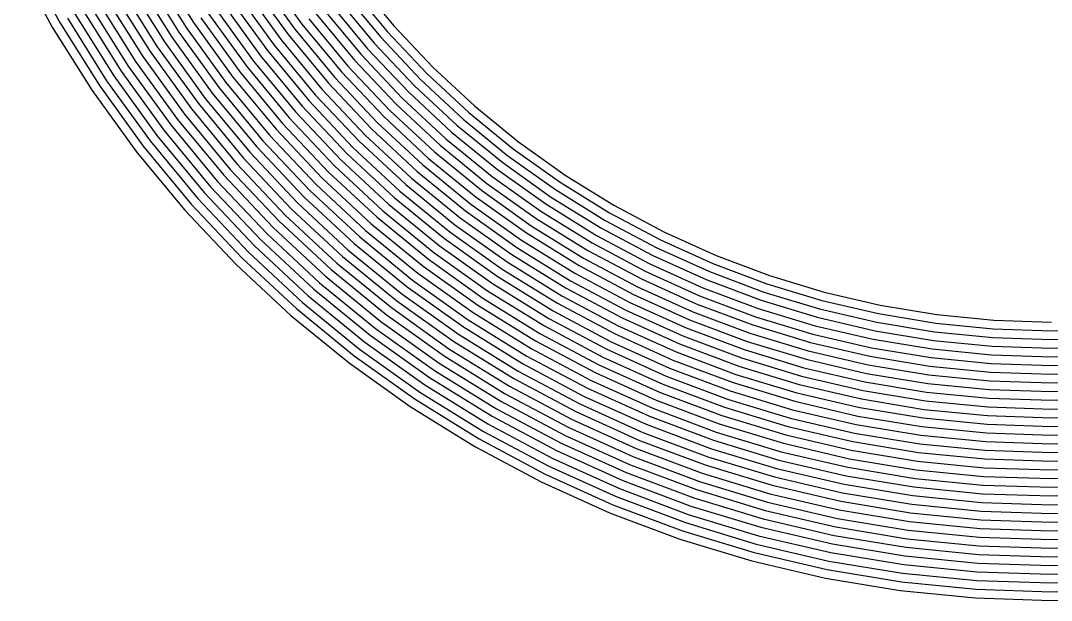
# Model space of a CAD drawing. Header units: metres. Extents: x -19 to 19, y -19.6 to 19.6.
# Drawn here: x -18.547 to -14.998, y 11.714 to 13.709 of the extents above; entities that cross this region are included whole.
import ezdxf

# ---------------------------------------------------------------- set-up
doc = ezdxf.new("R2010")
doc.units = ezdxf.units.M

msp = doc.modelspace()

# ---------------------------------------------------------------- linework, layer by layer
for p, q in [((-18.547227, 13.886478, 0.122029), (-18.438055, 13.686534, 0.139459)), ((-18.520461, 13.900002, 0.120818), (-18.41214, 13.701616, 0.138126)), ((-18.101158, 13.882602, 0.122137), (-17.977129, 13.685223, 0.139303)), ((-18.075243, 13.897684, 0.120805), (-17.952219, 13.701906, 0.137852)), ((-18.152988, 13.852438, 0.124802), (-18.02695, 13.651856, 0.142206)), ((-18.127073, 13.86752, 0.123469), (-18.002039, 13.668539, 0.140754)), ((-17.728027, 13.852053, 0.12479), (-17.602583, 13.678615, 0.139838)), ((-17.703116, 13.868737, 0.123338), (-17.578817, 13.696882, 0.138271)), ((-17.388693, 13.843023, 0.125741), (-17.262522, 13.690669, 0.138994)), ((-18.230734, 13.807191, 0.128799), (-18.101681, 13.601807, 0.146559)), ((-18.204819, 13.822273, 0.127467), (-18.07677, 13.61849, 0.145108)), ((-18.178903, 13.837355, 0.126134), (-18.05186, 13.635173, 0.143657)), ((-17.777847, 13.818687, 0.127692), (-17.650114, 13.642079, 0.14297)), ((-17.752937, 13.83537, 0.126241), (-17.626348, 13.660347, 0.141404)), ((-17.436224, 13.806488, 0.128873), (-17.307555, 13.651114, 0.142338)), ((-17.412458, 13.824756, 0.127307), (-17.285038, 13.670891, 0.140666)), ((-18.282564, 13.777027, 0.131464), (-18.151501, 13.568441, 0.149462)), ((-18.256649, 13.792109, 0.130132), (-18.126591, 13.585124, 0.148011)), ((-17.827668, 13.785321, 0.130595), (-17.697645, 13.605544, 0.146103)), ((-17.802757, 13.802004, 0.129144), (-17.67388, 13.623812, 0.144537)), ((-17.483755, 13.769953, 0.132006), (-17.352588, 13.611558, 0.145682)), ((-17.459989, 13.78822, 0.13044), (-17.330072, 13.631336, 0.14401)), ((-18.334394, 13.746862, 0.134129), (-18.201322, 13.535075, 0.152365)), ((-18.308479, 13.761944, 0.132796), (-18.176411, 13.551758, 0.150913)), ((-17.902398, 13.735272, 0.134949), (-17.768942, 13.550741, 0.150802)), ((-17.877488, 13.751955, 0.133498), (-17.745176, 13.569009, 0.149236)), ((-17.852578, 13.768638, 0.132046), (-17.721411, 13.587276, 0.147669)), ((-17.507521, 13.751685, 0.133572), (-17.375105, 13.59178, 0.147355)), ((-18.41214, 13.701616, 0.138126), (-18.276052, 13.485025, 0.156719)), ((-18.386225, 13.716698, 0.136794), (-18.251142, 13.501708, 0.155267)), ((-18.360309, 13.73178, 0.135461), (-18.226232, 13.518392, 0.153816)), ((-17.952219, 13.701906, 0.137852), (-17.816473, 13.514206, 0.153935)), ((-17.927309, 13.718589, 0.1364), (-17.792708, 13.532473, 0.152368)), ((-17.555052, 13.71515, 0.136705), (-17.420139, 13.552224, 0.150699)), ((-17.531286, 13.733418, 0.135139), (-17.397622, 13.572002, 0.149027)), ((-18.438055, 13.686534, 0.139459), (-18.300963, 13.468342, 0.15817)), ((-18.002039, 13.668539, 0.140754), (-17.864004, 13.47767, 0.157067)), ((-17.977129, 13.685223, 0.139303), (-17.840239, 13.495938, 0.155501)), ((-17.602583, 13.678615, 0.139838), (-17.465172, 13.512669, 0.154043)), ((-17.578817, 13.696882, 0.138271), (-17.442655, 13.532447, 0.152371)), ((-17.285038, 13.670891, 0.140666), (-17.148852, 13.526745, 0.153049)), ((-17.262522, 13.690669, 0.138994), (-17.127676, 13.547944, 0.151281)), ((-18.05186, 13.635173, 0.143657), (-17.911536, 13.441135, 0.1602)), ((-18.02695, 13.651856, 0.142206), (-17.88777, 13.459403, 0.158634)), ((-17.650114, 13.642079, 0.14297), (-17.510206, 13.473113, 0.157388)), ((-17.626348, 13.660347, 0.141404), (-17.487689, 13.492891, 0.155716)), ((-17.330072, 13.631336, 0.14401), (-17.191204, 13.484347, 0.156586)), ((-17.307555, 13.651114, 0.142338), (-17.170028, 13.505546, 0.154818)), ((-18.101681, 13.601807, 0.146559), (-17.959067, 13.4046, 0.163333)), ((-18.07677, 13.61849, 0.145108), (-17.935301, 13.422868, 0.161766)), ((-17.697645, 13.605544, 0.146103), (-17.555239, 13.433558, 0.160732)), ((-17.67388, 13.623812, 0.144537), (-17.532722, 13.453335, 0.15906)), ((-17.375105, 13.59178, 0.147355), (-17.233556, 13.441949, 0.160122)), ((-17.352588, 13.611558, 0.145682), (-17.21238, 13.463148, 0.158354)), ((-18.151501, 13.568441, 0.149462), (-18.006598, 13.368065, 0.166465)), ((-18.126591, 13.585124, 0.148011), (-17.982832, 13.386332, 0.164899)), ((-17.745176, 13.569009, 0.149236), (-17.600272, 13.394002, 0.164077)), ((-17.721411, 13.587276, 0.147669), (-17.577756, 13.41378, 0.162404)), ((-17.397622, 13.572002, 0.149027), (-17.254733, 13.42075, 0.16189)), ((-18.201322, 13.535075, 0.152365), (-18.054129, 13.331529, 0.169598)), ((-18.176411, 13.551758, 0.150913), (-18.030364, 13.349797, 0.168032)), ((-17.792708, 13.532473, 0.152368), (-17.645306, 13.354446, 0.167421)), ((-17.768942, 13.550741, 0.150802), (-17.622789, 13.374224, 0.165749)), ((-17.442655, 13.532447, 0.152371), (-17.297085, 13.378352, 0.165426)), ((-17.420139, 13.552224, 0.150699), (-17.275909, 13.399551, 0.163658)), ((-17.148852, 13.526745, 0.153049), (-17.004211, 13.39231, 0.164452)), ((-17.127676, 13.547944, 0.151281), (-16.984461, 13.414836, 0.162597)), ((-18.251142, 13.501708, 0.155267), (-18.10166, 13.294994, 0.17273)), ((-18.226232, 13.518392, 0.153816), (-18.077895, 13.313262, 0.171164)), ((-17.840239, 13.495938, 0.155501), (-17.690339, 13.314891, 0.170766)), ((-17.816473, 13.514206, 0.153935), (-17.667823, 13.334668, 0.169093)), ((-17.487689, 13.492891, 0.155716), (-17.339437, 13.335954, 0.168963)), ((-17.465172, 13.512669, 0.154043), (-17.318261, 13.357153, 0.167194)), ((-17.170028, 13.505546, 0.154818), (-17.023962, 13.369784, 0.166308)), ((-18.300963, 13.468342, 0.15817), (-18.149191, 13.258459, 0.175863)), ((-18.276052, 13.485025, 0.156719), (-18.125426, 13.276726, 0.174297)), ((-17.88777, 13.459403, 0.158634), (-17.735373, 13.275335, 0.17411)), ((-17.864004, 13.47767, 0.157067), (-17.712856, 13.295113, 0.172438)), ((-17.532722, 13.453335, 0.15906), (-17.381789, 13.293556, 0.172499)), ((-17.510206, 13.473113, 0.157388), (-17.360613, 13.314755, 0.170731)), ((-17.21238, 13.463148, 0.158354), (-17.063464, 13.324732, 0.170018)), ((-17.191204, 13.484347, 0.156586), (-17.043713, 13.347258, 0.168163)), ((-17.935301, 13.422868, 0.161766), (-17.780406, 13.235779, 0.177454)), ((-17.911536, 13.441135, 0.1602), (-17.75789, 13.255557, 0.175782)), ((-17.555239, 13.433558, 0.160732), (-17.402965, 13.272357, 0.174267)), ((-17.254733, 13.42075, 0.16189), (-17.102965, 13.279681, 0.173729)), ((-17.233556, 13.441949, 0.160122), (-17.083214, 13.302207, 0.171874)), ((-16.984461, 13.414836, 0.162597), (-16.832886, 13.291259, 0.173)), ((-17.982832, 13.386332, 0.164899), (-17.82544, 13.196224, 0.180799)), ((-17.959067, 13.4046, 0.163333), (-17.802923, 13.216001, 0.179127)), ((-17.600272, 13.394002, 0.164077), (-17.445318, 13.229959, 0.177803)), ((-17.577756, 13.41378, 0.162404), (-17.424142, 13.251158, 0.176035)), ((-17.275909, 13.399551, 0.163658), (-17.122716, 13.257155, 0.175584)), ((-17.004211, 13.39231, 0.164452), (-16.851128, 13.267501, 0.174934)), ((-18.030364, 13.349797, 0.168032), (-17.870473, 13.156668, 0.184143)), ((-18.006598, 13.368065, 0.166465), (-17.847957, 13.176446, 0.182471)), ((-17.645306, 13.354446, 0.167421), (-17.48767, 13.187561, 0.181339)), ((-17.622789, 13.374224, 0.165749), (-17.466494, 13.20876, 0.179571)), ((-17.318261, 13.357153, 0.167194), (-17.162218, 13.212103, 0.179295)), ((-17.297085, 13.378352, 0.165426), (-17.142467, 13.234629, 0.17744)), ((-17.043713, 13.347258, 0.168163), (-16.887613, 13.219986, 0.178802)), ((-17.023962, 13.369784, 0.166308), (-16.86937, 13.243743, 0.176868)), ((-18.077895, 13.313262, 0.171164), (-17.915507, 13.117112, 0.187488)), ((-18.054129, 13.331529, 0.169598), (-17.89299, 13.13689, 0.185815)), ((-17.690339, 13.314891, 0.170766), (-17.530022, 13.145163, 0.184876)), ((-17.667823, 13.334668, 0.169093), (-17.508846, 13.166362, 0.183108)), ((-17.360613, 13.314755, 0.170731), (-17.201719, 13.167052, 0.183006)), ((-17.339437, 13.335954, 0.168963), (-17.181968, 13.189577, 0.18115)), ((-17.063464, 13.324732, 0.170018), (-16.905855, 13.196228, 0.180735)), ((-18.125426, 13.276726, 0.174297), (-17.96054, 13.077557, 0.190832)), ((-18.10166, 13.294994, 0.17273), (-17.938023, 13.097334, 0.18916)), ((-17.735373, 13.275335, 0.17411), (-17.572374, 13.102765, 0.188412)), ((-17.712856, 13.295113, 0.172438), (-17.551198, 13.123964, 0.186644)), ((-17.402965, 13.272357, 0.174267), (-17.241221, 13.122, 0.186717)), ((-17.381789, 13.293556, 0.172499), (-17.22147, 13.144526, 0.184861)), ((-17.102965, 13.279681, 0.173729), (-16.94234, 13.148712, 0.184603)), ((-17.083214, 13.302207, 0.171874), (-16.924097, 13.17247, 0.182669)), ((-16.832886, 13.291259, 0.173), (-16.672882, 13.177248, 0.182509)), ((-18.149191, 13.258459, 0.175863), (-17.983057, 13.057779, 0.192504)), ((-17.75789, 13.255557, 0.175782), (-17.593551, 13.081566, 0.19018)), ((-17.424142, 13.251158, 0.176035), (-17.260972, 13.099474, 0.188572)), ((-17.122716, 13.257155, 0.175584), (-16.960582, 13.124955, 0.186537)), ((-16.86937, 13.243743, 0.176868), (-16.706184, 13.127461, 0.186517)), ((-16.851128, 13.267501, 0.174934), (-16.689533, 13.152354, 0.184513)), ((-17.802923, 13.216001, 0.179127), (-17.635903, 13.039168, 0.193716)), ((-17.780406, 13.235779, 0.177454), (-17.614727, 13.060367, 0.191948)), ((-17.466494, 13.20876, 0.179571), (-17.300473, 13.054423, 0.192283)), ((-17.445318, 13.229959, 0.177803), (-17.280722, 13.076948, 0.190427)), ((-17.162218, 13.212103, 0.179295), (-16.997066, 13.077439, 0.190404)), ((-17.142467, 13.234629, 0.17744), (-16.978824, 13.101197, 0.188471)), ((-16.887613, 13.219986, 0.178802), (-16.722835, 13.102567, 0.18852)), ((-17.847957, 13.176446, 0.182471), (-17.678255, 12.996771, 0.197253)), ((-17.82544, 13.196224, 0.180799), (-17.657079, 13.01797, 0.195484)), ((-17.508846, 13.166362, 0.183108), (-17.339975, 13.009371, 0.195993)), ((-17.48767, 13.187561, 0.181339), (-17.320224, 13.031897, 0.194138)), ((-17.201719, 13.167052, 0.183006), (-17.033551, 13.029924, 0.194272)), ((-17.181968, 13.189577, 0.18115), (-17.015309, 13.053681, 0.192338)), ((-16.924097, 13.17247, 0.182669), (-16.756137, 13.05278, 0.192528)), ((-16.905855, 13.196228, 0.180735), (-16.739486, 13.077673, 0.190524)), ((-16.672882, 13.177248, 0.182509), (-16.504438, 13.073085, 0.191121)), ((-17.89299, 13.13689, 0.185815), (-17.720607, 12.954373, 0.200789)), ((-17.870473, 13.156668, 0.184143), (-17.699431, 12.975572, 0.199021)), ((-17.530022, 13.145163, 0.184876), (-17.359725, 12.986845, 0.197849)), ((-17.22147, 13.144526, 0.184861), (-17.051793, 13.006166, 0.196206)), ((-16.94234, 13.148712, 0.184603), (-16.772788, 13.027886, 0.194532)), ((-16.689533, 13.152354, 0.184513), (-16.519421, 13.047158, 0.193187)), ((-17.938023, 13.097334, 0.18916), (-17.76296, 12.911975, 0.204325)), ((-17.915507, 13.117112, 0.187488), (-17.741783, 12.933174, 0.202557)), ((-17.572374, 13.102765, 0.188412), (-17.399227, 12.941793, 0.201559)), ((-17.551198, 13.123964, 0.186644), (-17.379476, 12.964319, 0.199704)), ((-17.260972, 13.099474, 0.188572), (-17.088278, 12.95865, 0.200073)), ((-17.241221, 13.122, 0.186717), (-17.070035, 12.982408, 0.19814)), ((-16.978824, 13.101197, 0.188471), (-16.80609, 12.978099, 0.19854)), ((-16.960582, 13.124955, 0.186537), (-16.789439, 13.002992, 0.196536)), ((-16.722835, 13.102567, 0.18852), (-16.549387, 12.995304, 0.197318)), ((-16.706184, 13.127461, 0.186517), (-16.534404, 13.021231, 0.195252)), ((-17.96054, 13.077557, 0.190832), (-17.784136, 12.890776, 0.206093)), ((-17.614727, 13.060367, 0.191948), (-17.438729, 12.896742, 0.20527)), ((-17.593551, 13.081566, 0.19018), (-17.418978, 12.919268, 0.203415)), ((-17.280722, 13.076948, 0.190427), (-17.10652, 12.934893, 0.202007)), ((-16.997066, 13.077439, 0.190404), (-16.822741, 12.953205, 0.200543)), ((-16.739486, 13.077673, 0.190524), (-16.56437, 12.969377, 0.199383)), ((-16.504438, 13.073085, 0.191121), (-16.330635, 12.980707, 0.198686)), ((-17.983057, 13.057779, 0.192504), (-17.805312, 12.869577, 0.207861)), ((-17.635903, 13.039168, 0.193716), (-17.458479, 12.874216, 0.207125)), ((-17.320224, 13.031897, 0.194138), (-17.143004, 12.887377, 0.205875)), ((-17.300473, 13.054423, 0.192283), (-17.124762, 12.911135, 0.203941)), ((-17.033551, 13.029924, 0.194272), (-16.856042, 12.903418, 0.204551)), ((-17.015309, 13.053681, 0.192338), (-16.839392, 12.928311, 0.202547)), ((-16.772788, 13.027886, 0.194532), (-16.594336, 12.917523, 0.203515)), ((-16.756137, 13.05278, 0.192528), (-16.579353, 12.94345, 0.201449)), ((-16.519421, 13.047158, 0.193187), (-16.34389, 12.95386, 0.200805)), ((-17.678255, 12.996771, 0.197253), (-17.497981, 12.829164, 0.210836)), ((-17.657079, 13.01797, 0.195484), (-17.47823, 12.85169, 0.208981)), ((-17.339975, 13.009371, 0.195993), (-17.161247, 12.863619, 0.207809)), ((-17.051793, 13.006166, 0.196206), (-16.872693, 12.878524, 0.206555)), ((-16.789439, 13.002992, 0.196536), (-16.609319, 12.891596, 0.20558)), ((-16.549387, 12.995304, 0.197318), (-16.370401, 12.900166, 0.205044)), ((-16.534404, 13.021231, 0.195252), (-16.357145, 12.927013, 0.202925)), ((-17.720607, 12.954373, 0.200789), (-17.537483, 12.784113, 0.214547)), ((-17.699431, 12.975572, 0.199021), (-17.517732, 12.806638, 0.212692)), ((-17.379476, 12.964319, 0.199704), (-17.197731, 12.816104, 0.211676)), ((-17.359725, 12.986845, 0.197849), (-17.179489, 12.839862, 0.209742)), ((-17.088278, 12.95865, 0.200073), (-16.905995, 12.828737, 0.210562)), ((-17.070035, 12.982408, 0.19814), (-16.889344, 12.853631, 0.208559)), ((-16.822741, 12.953205, 0.200543), (-16.639285, 12.839742, 0.209711)), ((-16.80609, 12.978099, 0.19854), (-16.624302, 12.865669, 0.207646)), ((-16.56437, 12.969377, 0.199383), (-16.383656, 12.873319, 0.207164)), ((-16.34389, 12.95386, 0.200805), (-16.163609, 12.872566, 0.207399)), ((-16.330635, 12.980707, 0.198686), (-16.152131, 12.900216, 0.205234)), ((-17.741783, 12.933174, 0.202557), (-17.557233, 12.761587, 0.216402)), ((-17.418978, 12.919268, 0.203415), (-17.234216, 12.768588, 0.215544)), ((-17.399227, 12.941793, 0.201559), (-17.215973, 12.792346, 0.21361)), ((-17.10652, 12.934893, 0.202007), (-16.922646, 12.803843, 0.212566)), ((-16.839392, 12.928311, 0.202547), (-16.654268, 12.813815, 0.211777)), ((-16.594336, 12.917523, 0.203515), (-16.410166, 12.819625, 0.211403)), ((-16.579353, 12.94345, 0.201449), (-16.396911, 12.846472, 0.209283)), ((-16.357145, 12.927013, 0.202925), (-16.175087, 12.844916, 0.209564)), ((-17.784136, 12.890776, 0.206093), (-17.596735, 12.716535, 0.220113)), ((-17.76296, 12.911975, 0.204325), (-17.576984, 12.739061, 0.218258)), ((-17.438729, 12.896742, 0.20527), (-17.252458, 12.744831, 0.217478)), ((-17.143004, 12.887377, 0.205875), (-16.955948, 12.754056, 0.216574)), ((-17.124762, 12.911135, 0.203941), (-16.939297, 12.77895, 0.21457)), ((-16.856042, 12.903418, 0.204551), (-16.669251, 12.787888, 0.213842)), ((-16.609319, 12.891596, 0.20558), (-16.423421, 12.792778, 0.213523)), ((-16.370401, 12.900166, 0.205044), (-16.186565, 12.817267, 0.21173)), ((-16.152131, 12.900216, 0.205234), (-15.968914, 12.83149, 0.210789)), ((-17.805312, 12.869577, 0.207861), (-17.616486, 12.694009, 0.221968)), ((-17.47823, 12.85169, 0.208981), (-17.288943, 12.697315, 0.221345)), ((-17.458479, 12.874216, 0.207125), (-17.2707, 12.721073, 0.219411)), ((-17.161247, 12.863619, 0.207809), (-16.972599, 12.729162, 0.218578)), ((-16.889344, 12.853631, 0.208559), (-16.699217, 12.736034, 0.217973)), ((-16.872693, 12.878524, 0.206555), (-16.684234, 12.761961, 0.215908)), ((-16.624302, 12.865669, 0.207646), (-16.436676, 12.765931, 0.215642)), ((-16.396911, 12.846472, 0.209283), (-16.209521, 12.761967, 0.216061)), ((-16.383656, 12.873319, 0.207164), (-16.198043, 12.789617, 0.213895)), ((-16.163609, 12.872566, 0.207399), (-15.978568, 12.803154, 0.212992)), ((-17.497981, 12.829164, 0.210836), (-17.307185, 12.673557, 0.223279)), ((-17.197731, 12.816104, 0.211676), (-17.005901, 12.679375, 0.222585)), ((-17.179489, 12.839862, 0.209742), (-16.98925, 12.704269, 0.220582)), ((-16.905995, 12.828737, 0.210562), (-16.7142, 12.710107, 0.220039)), ((-16.654268, 12.813815, 0.211777), (-16.463187, 12.712237, 0.219881)), ((-16.639285, 12.839742, 0.209711), (-16.449932, 12.739084, 0.217762)), ((-16.410166, 12.819625, 0.211403), (-16.220999, 12.734317, 0.218226)), ((-16.186565, 12.817267, 0.21173), (-15.997876, 12.746483, 0.2174)), ((-16.175087, 12.844916, 0.209564), (-15.988222, 12.774819, 0.215196)), ((-15.968914, 12.83149, 0.210789), (-15.780955, 12.774566, 0.215367)), ((-17.537483, 12.784113, 0.214547), (-17.343669, 12.626042, 0.227147)), ((-17.517732, 12.806638, 0.212692), (-17.325427, 12.6498, 0.225213)), ((-17.215973, 12.792346, 0.21361), (-17.022552, 12.654481, 0.224589)), ((-16.939297, 12.77895, 0.21457), (-16.744166, 12.658254, 0.22417)), ((-16.922646, 12.803843, 0.212566), (-16.729183, 12.68418, 0.222104)), ((-16.669251, 12.787888, 0.213842), (-16.476442, 12.68539, 0.222001)), ((-16.423421, 12.792778, 0.213523), (-16.232477, 12.706667, 0.220391)), ((-16.198043, 12.789617, 0.213895), (-16.00753, 12.718148, 0.219604)), ((-15.978568, 12.803154, 0.212992), (-15.788738, 12.745663, 0.217601)), ((-17.557233, 12.761587, 0.216402), (-17.361912, 12.602284, 0.22908)), ((-17.252458, 12.744831, 0.217478), (-17.055854, 12.604694, 0.228597)), ((-17.234216, 12.768588, 0.215544), (-17.039203, 12.629588, 0.226593)), ((-16.955948, 12.754056, 0.216574), (-16.759149, 12.632327, 0.226235)), ((-16.684234, 12.761961, 0.215908), (-16.489697, 12.658543, 0.22412)), ((-16.436676, 12.765931, 0.215642), (-16.243956, 12.679018, 0.222557)), ((-16.209521, 12.761967, 0.216061), (-16.017185, 12.689813, 0.221807)), ((-15.997876, 12.746483, 0.2174), (-15.804304, 12.687856, 0.222071)), ((-15.988222, 12.774819, 0.215196), (-15.796521, 12.716759, 0.219836)), ((-15.788738, 12.745663, 0.217601), (-15.59397, 12.700281, 0.221213)), ((-15.780955, 12.774566, 0.215367), (-15.5881, 12.729631, 0.218954)), ((-17.596735, 12.716535, 0.220113), (-17.398396, 12.554769, 0.232948)), ((-17.576984, 12.739061, 0.218258), (-17.380154, 12.578526, 0.231014)), ((-17.2707, 12.721073, 0.219411), (-17.072505, 12.579801, 0.230601)), ((-16.972599, 12.729162, 0.218578), (-16.774132, 12.6064, 0.228301)), ((-16.7142, 12.710107, 0.220039), (-16.516207, 12.604849, 0.228359)), ((-16.699217, 12.736034, 0.217973), (-16.502952, 12.631696, 0.22624)), ((-16.463187, 12.712237, 0.219881), (-16.266912, 12.623718, 0.226888)), ((-16.449932, 12.739084, 0.217762), (-16.255434, 12.651368, 0.224722)), ((-16.232477, 12.706667, 0.220391), (-16.036493, 12.633142, 0.226215)), ((-16.220999, 12.734317, 0.218226), (-16.026839, 12.661477, 0.224011)), ((-16.00753, 12.718148, 0.219604), (-15.812087, 12.658953, 0.224306)), ((-15.796521, 12.716759, 0.219836), (-15.59984, 12.670931, 0.223472)), ((-15.5881, 12.729631, 0.218954), (-15.392915, 12.697426, 0.221516)), ((-17.616486, 12.694009, 0.221968), (-17.416638, 12.531011, 0.234882)), ((-17.307185, 12.673557, 0.223279), (-17.105807, 12.530013, 0.234608)), ((-17.288943, 12.697315, 0.221345), (-17.089156, 12.554907, 0.232604)), ((-17.005901, 12.679375, 0.222585), (-16.804098, 12.554546, 0.232432)), ((-16.98925, 12.704269, 0.220582), (-16.789115, 12.580473, 0.230367)), ((-16.729183, 12.68418, 0.222104), (-16.529463, 12.578002, 0.230479)), ((-16.476442, 12.68539, 0.222001), (-16.27839, 12.596068, 0.229053)), ((-16.243956, 12.679018, 0.222557), (-16.046147, 12.604807, 0.228419)), ((-16.017185, 12.689813, 0.221807), (-15.81987, 12.63005, 0.226541)), ((-15.804304, 12.687856, 0.222071), (-15.60571, 12.641582, 0.225731)), ((-15.59984, 12.670931, 0.223472), (-15.400774, 12.638085, 0.226068)), ((-15.59397, 12.700281, 0.221213), (-15.396845, 12.667755, 0.223792)), ((-15.392915, 12.697426, 0.221516), (-15.19644, 12.67806, 0.223048)), ((-15.19644, 12.67806, 0.223048), (-14.998488, 12.671543, 0.223556)), ((-17.325427, 12.6498, 0.225213), (-17.122458, 12.50512, 0.236612)), ((-17.022552, 12.654481, 0.224589), (-16.819081, 12.528619, 0.234498)), ((-16.744166, 12.658254, 0.22417), (-16.542718, 12.551155, 0.232599)), ((-16.489697, 12.658543, 0.22412), (-16.289868, 12.568418, 0.231218)), ((-16.255434, 12.651368, 0.224722), (-16.055801, 12.576471, 0.230622)), ((-16.026839, 12.661477, 0.224011), (-15.827653, 12.601147, 0.228775)), ((-15.812087, 12.658953, 0.224306), (-15.611579, 12.612232, 0.22799)), ((-15.60571, 12.641582, 0.225731), (-15.404704, 12.608414, 0.228344)), ((-15.400774, 12.638085, 0.226068), (-15.200386, 12.618333, 0.227621)), ((-15.396845, 12.667755, 0.223792), (-15.198413, 12.648196, 0.225335)), ((-15.198413, 12.648196, 0.225335), (-14.998494, 12.641614, 0.225845)), ((-14.998494, 12.641614, 0.225845), (-14.797779, 12.648135, 0.225313)), ((-17.361912, 12.602284, 0.22908), (-17.15576, 12.455332, 0.24062)), ((-17.343669, 12.626042, 0.227147), (-17.139109, 12.480226, 0.238616)), ((-17.055854, 12.604694, 0.228597), (-16.849047, 12.476765, 0.238629)), ((-17.039203, 12.629588, 0.226593), (-16.834064, 12.502692, 0.236563)), ((-16.774132, 12.6064, 0.228301), (-16.569228, 12.497461, 0.236838)), ((-16.759149, 12.632327, 0.226235), (-16.555973, 12.524308, 0.234718)), ((-16.516207, 12.604849, 0.228359), (-16.312824, 12.513119, 0.235549)), ((-16.502952, 12.631696, 0.22624), (-16.301346, 12.540768, 0.233384)), ((-16.266912, 12.623718, 0.226888), (-16.065455, 12.548136, 0.232826)), ((-16.046147, 12.604807, 0.228419), (-15.843219, 12.54334, 0.233245)), ((-16.036493, 12.633142, 0.226215), (-15.835436, 12.572244, 0.23101)), ((-15.827653, 12.601147, 0.228775), (-15.623319, 12.553532, 0.232508)), ((-15.81987, 12.63005, 0.226541), (-15.617449, 12.582882, 0.230249)), ((-15.611579, 12.612232, 0.22799), (-15.408633, 12.578743, 0.23062)), ((-15.404704, 12.608414, 0.228344), (-15.202359, 12.588469, 0.229907)), ((-15.200386, 12.618333, 0.227621), (-14.998501, 12.611685, 0.228135)), ((-14.998501, 12.611685, 0.228135), (-14.795853, 12.618269, 0.227599)), ((-17.380154, 12.578526, 0.231014), (-17.172411, 12.430439, 0.242624)), ((-17.072505, 12.579801, 0.230601), (-16.86403, 12.450838, 0.240694)), ((-16.789115, 12.580473, 0.230367), (-16.582483, 12.470614, 0.238957)), ((-16.529463, 12.578002, 0.230479), (-16.324302, 12.485469, 0.237714)), ((-16.289868, 12.568418, 0.231218), (-16.084763, 12.491465, 0.237234)), ((-16.27839, 12.596068, 0.229053), (-16.075109, 12.519801, 0.23503)), ((-16.055801, 12.576471, 0.230622), (-15.851002, 12.514437, 0.23548)), ((-15.835436, 12.572244, 0.23101), (-15.629189, 12.524182, 0.234767)), ((-15.617449, 12.582882, 0.230249), (-15.412563, 12.549073, 0.232896)), ((-15.408633, 12.578743, 0.23062), (-15.204332, 12.558605, 0.232193)), ((-15.202359, 12.588469, 0.229907), (-14.998507, 12.581757, 0.230424)), ((-14.998507, 12.581757, 0.230424), (-14.793927, 12.588404, 0.229885)), ((-17.416638, 12.531011, 0.234882), (-17.205712, 12.380651, 0.246631)), ((-17.398396, 12.554769, 0.232948), (-17.189061, 12.405545, 0.244627)), ((-17.105807, 12.530013, 0.234608), (-16.893996, 12.398984, 0.244825)), ((-17.089156, 12.554907, 0.232604), (-16.879013, 12.424911, 0.24276)), ((-16.819081, 12.528619, 0.234498), (-16.608994, 12.41692, 0.243196)), ((-16.804098, 12.554546, 0.232432), (-16.595738, 12.443767, 0.241077)), ((-16.542718, 12.551155, 0.232599), (-16.33578, 12.457819, 0.23988)), ((-16.301346, 12.540768, 0.233384), (-16.094417, 12.46313, 0.239438)), ((-16.065455, 12.548136, 0.232826), (-15.858785, 12.485534, 0.237714)), ((-15.843219, 12.54334, 0.233245), (-15.635059, 12.494833, 0.237026)), ((-15.623319, 12.553532, 0.232508), (-15.416492, 12.519402, 0.235172)), ((-15.412563, 12.549073, 0.232896), (-15.206306, 12.528741, 0.23448)), ((-15.206306, 12.528741, 0.23448), (-14.99852, 12.521899, 0.235003)), ((-15.204332, 12.558605, 0.232193), (-14.998514, 12.551828, 0.232714)), ((-14.99852, 12.521899, 0.235003), (-14.790074, 12.528672, 0.234457)), ((-14.998514, 12.551828, 0.232714), (-14.792, 12.558538, 0.232171)), ((-17.122458, 12.50512, 0.236612), (-16.908979, 12.373057, 0.246891)), ((-16.834064, 12.502692, 0.236563), (-16.622249, 12.390073, 0.245316)), ((-16.569228, 12.497461, 0.236838), (-16.358737, 12.402519, 0.244211)), ((-16.555973, 12.524308, 0.234718), (-16.347259, 12.430169, 0.242045)), ((-16.312824, 12.513119, 0.235549), (-16.104071, 12.434794, 0.241641)), ((-16.075109, 12.519801, 0.23503), (-15.866568, 12.456631, 0.239949)), ((-15.851002, 12.514437, 0.23548), (-15.640929, 12.465483, 0.239285)), ((-15.635059, 12.494833, 0.237026), (-15.424351, 12.460061, 0.239725)), ((-15.629189, 12.524182, 0.234767), (-15.420422, 12.489732, 0.237449)), ((-15.416492, 12.519402, 0.235172), (-15.208279, 12.498877, 0.236766)), ((-15.208279, 12.498877, 0.236766), (-14.998526, 12.491971, 0.237293)), ((-14.998526, 12.491971, 0.237293), (-14.788147, 12.498806, 0.236744)), ((-17.139109, 12.480226, 0.238616), (-16.923962, 12.34713, 0.248956)), ((-16.849047, 12.476765, 0.238629), (-16.635504, 12.363226, 0.247435)), ((-16.582483, 12.470614, 0.238957), (-16.370215, 12.37487, 0.246376)), ((-16.33578, 12.457819, 0.23988), (-16.123379, 12.378124, 0.246049)), ((-16.324302, 12.485469, 0.237714), (-16.113725, 12.406459, 0.243845)), ((-16.094417, 12.46313, 0.239438), (-15.882134, 12.398825, 0.244419)), ((-16.084763, 12.491465, 0.237234), (-15.874351, 12.427728, 0.242184)), ((-15.866568, 12.456631, 0.239949), (-15.652668, 12.406783, 0.243803)), ((-15.858785, 12.485534, 0.237714), (-15.646798, 12.436133, 0.241544)), ((-15.640929, 12.465483, 0.239285), (-15.428281, 12.430391, 0.242001)), ((-15.424351, 12.460061, 0.239725), (-15.212225, 12.43915, 0.241339)), ((-15.420422, 12.489732, 0.237449), (-15.210252, 12.469014, 0.239052)), ((-15.210252, 12.469014, 0.239052), (-14.998533, 12.462042, 0.239582)), ((-14.998533, 12.462042, 0.239582), (-14.786221, 12.468941, 0.23903)), ((-17.172411, 12.430439, 0.242624), (-16.953928, 12.295276, 0.253088)), ((-17.15576, 12.455332, 0.24062), (-16.938945, 12.321203, 0.251022)), ((-16.879013, 12.424911, 0.24276), (-16.662014, 12.309532, 0.251675)), ((-16.86403, 12.450838, 0.240694), (-16.648759, 12.336379, 0.249555)), ((-16.595738, 12.443767, 0.241077), (-16.381693, 12.34722, 0.248541)), ((-16.347259, 12.430169, 0.242045), (-16.133033, 12.349788, 0.248253)), ((-16.104071, 12.434794, 0.241641), (-15.889917, 12.369922, 0.246653)), ((-15.874351, 12.427728, 0.242184), (-15.658538, 12.377433, 0.246062)), ((-15.646798, 12.436133, 0.241544), (-15.432211, 12.40072, 0.244277)), ((-15.428281, 12.430391, 0.242001), (-15.214198, 12.409286, 0.243625)), ((-15.212225, 12.43915, 0.241339), (-14.998539, 12.432113, 0.241872)), ((-14.998539, 12.432113, 0.241872), (-14.784295, 12.439075, 0.241316)), ((-17.189061, 12.405545, 0.244627), (-16.968911, 12.269349, 0.255153)), ((-16.893996, 12.398984, 0.244825), (-16.675269, 12.282685, 0.253794)), ((-16.622249, 12.390073, 0.245316), (-16.404649, 12.29192, 0.252872)), ((-16.608994, 12.41692, 0.243196), (-16.393171, 12.31957, 0.250707)), ((-16.358737, 12.402519, 0.244211), (-16.142687, 12.321453, 0.250456)), ((-16.113725, 12.406459, 0.243845), (-15.8977, 12.341018, 0.248888)), ((-15.882134, 12.398825, 0.244419), (-15.664408, 12.348084, 0.248321)), ((-15.652668, 12.406783, 0.243803), (-15.43614, 12.371049, 0.246553)), ((-15.432211, 12.40072, 0.244277), (-15.216171, 12.379422, 0.245911)), ((-15.214198, 12.409286, 0.243625), (-14.998546, 12.402185, 0.244161)), ((-14.998546, 12.402185, 0.244161), (-14.782368, 12.409209, 0.243602)), ((-17.205712, 12.380651, 0.246631), (-16.983894, 12.243422, 0.257219)), ((-16.908979, 12.373057, 0.246891), (-16.688525, 12.255838, 0.255914)), ((-16.635504, 12.363226, 0.247435), (-16.416127, 12.26427, 0.255038)), ((-16.370215, 12.37487, 0.246376), (-16.152341, 12.293118, 0.25266)), ((-16.133033, 12.349788, 0.248253), (-15.913266, 12.283212, 0.253358)), ((-16.123379, 12.378124, 0.246049), (-15.905483, 12.312115, 0.251123)), ((-15.889917, 12.369922, 0.246653), (-15.670278, 12.318734, 0.25058)), ((-15.658538, 12.377433, 0.246062), (-15.44007, 12.341379, 0.248829)), ((-15.43614, 12.371049, 0.246553), (-15.218144, 12.349558, 0.248198)), ((-15.216171, 12.379422, 0.245911), (-14.998552, 12.372256, 0.246451)), ((-14.998552, 12.372256, 0.246451), (-14.780442, 12.379343, 0.245888)), ((-16.938945, 12.321203, 0.251022), (-16.715035, 12.202144, 0.260153)), ((-16.923962, 12.34713, 0.248956), (-16.70178, 12.228991, 0.258033)), ((-16.648759, 12.336379, 0.249555), (-16.427605, 12.23662, 0.257203)), ((-16.393171, 12.31957, 0.250707), (-16.171649, 12.236447, 0.257068)), ((-16.381693, 12.34722, 0.248541), (-16.161995, 12.264782, 0.254864)), ((-16.142687, 12.321453, 0.250456), (-15.921049, 12.254309, 0.255592)), ((-15.8977, 12.341018, 0.248888), (-15.676147, 12.289384, 0.252839)), ((-15.670278, 12.318734, 0.25058), (-15.447929, 12.282038, 0.253381)), ((-15.664408, 12.348084, 0.248321), (-15.443999, 12.311708, 0.251105)), ((-15.44007, 12.341379, 0.248829), (-15.220117, 12.319694, 0.250484)), ((-15.220117, 12.319694, 0.250484), (-14.998565, 12.312398, 0.25103)), ((-15.218144, 12.349558, 0.248198), (-14.998558, 12.342327, 0.248741)), ((-14.998565, 12.312398, 0.25103), (-14.776589, 12.319612, 0.250461)), ((-14.998558, 12.342327, 0.248741), (-14.778516, 12.349478, 0.248174)), ((-16.953928, 12.295276, 0.253088), (-16.72829, 12.175297, 0.262272)), ((-16.675269, 12.282685, 0.253794), (-16.450562, 12.181321, 0.261534)), ((-16.662014, 12.309532, 0.251675), (-16.439084, 12.208971, 0.259368)), ((-16.404649, 12.29192, 0.252872), (-16.181303, 12.208111, 0.259272)), ((-16.152341, 12.293118, 0.25266), (-15.928832, 12.225406, 0.257827)), ((-15.913266, 12.283212, 0.253358), (-15.687887, 12.230684, 0.257357)), ((-15.905483, 12.312115, 0.251123), (-15.682017, 12.260034, 0.255098)), ((-15.676147, 12.289384, 0.252839), (-15.451858, 12.252367, 0.255658)), ((-15.447929, 12.282038, 0.253381), (-15.224063, 12.259967, 0.255056)), ((-15.443999, 12.311708, 0.251105), (-15.22209, 12.289831, 0.25277)), ((-15.22209, 12.289831, 0.25277), (-14.998571, 12.28247, 0.25332)), ((-14.998571, 12.28247, 0.25332), (-14.774663, 12.289746, 0.252747)), ((-16.983894, 12.243422, 0.257219), (-16.7548, 12.121603, 0.266511)), ((-16.968911, 12.269349, 0.255153), (-16.741545, 12.14845, 0.264392)), ((-16.688525, 12.255838, 0.255914), (-16.46204, 12.153671, 0.263699)), ((-16.416127, 12.26427, 0.255038), (-16.190957, 12.179776, 0.261475)), ((-16.161995, 12.264782, 0.254864), (-15.936615, 12.196503, 0.260062)), ((-15.921049, 12.254309, 0.255592), (-15.693757, 12.201335, 0.259616)), ((-15.682017, 12.260034, 0.255098), (-15.455788, 12.222696, 0.257934)), ((-15.451858, 12.252367, 0.255658), (-15.226037, 12.230103, 0.257343)), ((-15.224063, 12.259967, 0.255056), (-14.998578, 12.252541, 0.255609)), ((-14.998578, 12.252541, 0.255609), (-14.772737, 12.25988, 0.255033)), ((-16.70178, 12.228991, 0.258033), (-16.473518, 12.126021, 0.265864)), ((-16.439084, 12.208971, 0.259368), (-16.210266, 12.123105, 0.265883)), ((-16.427605, 12.23662, 0.257203), (-16.200612, 12.151441, 0.263679)), ((-16.181303, 12.208111, 0.259272), (-15.952181, 12.138696, 0.264531)), ((-16.171649, 12.236447, 0.257068), (-15.944398, 12.167599, 0.262297)), ((-15.928832, 12.225406, 0.257827), (-15.699627, 12.171985, 0.261875)), ((-15.687887, 12.230684, 0.257357), (-15.459718, 12.193026, 0.26021)), ((-15.455788, 12.222696, 0.257934), (-15.22801, 12.200239, 0.259629)), ((-15.226037, 12.230103, 0.257343), (-14.998584, 12.222612, 0.257899)), ((-14.998584, 12.222612, 0.257899), (-14.77081, 12.230014, 0.257319)), ((-16.72829, 12.175297, 0.262272), (-16.496474, 12.070721, 0.270195)), ((-16.715035, 12.202144, 0.260153), (-16.484996, 12.098371, 0.26803)), ((-16.450562, 12.181321, 0.261534), (-16.21992, 12.09477, 0.268087)), ((-16.190957, 12.179776, 0.261475), (-15.959964, 12.109793, 0.266766)), ((-15.936615, 12.196503, 0.260062), (-15.705497, 12.142635, 0.264134)), ((-15.693757, 12.201335, 0.259616), (-15.463647, 12.163355, 0.262486)), ((-15.459718, 12.193026, 0.26021), (-15.229983, 12.170375, 0.261915)), ((-15.22801, 12.200239, 0.259629), (-14.99859, 12.192684, 0.260188)), ((-14.99859, 12.192684, 0.260188), (-14.768884, 12.200149, 0.259605)), ((-16.741545, 12.14845, 0.264392), (-16.507952, 12.043072, 0.272361)), ((-16.46204, 12.153671, 0.263699), (-16.229574, 12.066435, 0.27029)), ((-16.200612, 12.151441, 0.263679), (-15.967747, 12.08089, 0.269001)), ((-15.952181, 12.138696, 0.264531), (-15.717236, 12.083935, 0.268652)), ((-15.944398, 12.167599, 0.262297), (-15.711366, 12.113285, 0.266393)), ((-15.705497, 12.142635, 0.264134), (-15.471506, 12.104014, 0.267038)), ((-15.699627, 12.171985, 0.261875), (-15.467577, 12.133685, 0.264762)), ((-15.463647, 12.163355, 0.262486), (-15.231956, 12.140512, 0.264202)), ((-15.231956, 12.140512, 0.264202), (-14.998603, 12.132826, 0.264767)), ((-15.229983, 12.170375, 0.261915), (-14.998597, 12.162755, 0.262478)), ((-14.998603, 12.132826, 0.264767), (-14.765031, 12.140417, 0.264178)), ((-14.998597, 12.162755, 0.262478), (-14.766958, 12.170283, 0.261892)), ((-16.7548, 12.121603, 0.266511), (-16.51943, 12.015422, 0.274526)), ((-16.473518, 12.126021, 0.265864), (-16.239228, 12.038099, 0.272494)), ((-16.210266, 12.123105, 0.265883), (-15.97553, 12.051987, 0.271236)), ((-15.959964, 12.109793, 0.266766), (-15.723106, 12.054586, 0.270911)), ((-15.711366, 12.113285, 0.266393), (-15.475436, 12.074344, 0.269314)), ((-15.471506, 12.104014, 0.267038), (-15.235902, 12.080784, 0.268774)), ((-15.467577, 12.133685, 0.264762), (-15.233929, 12.110648, 0.266488)), ((-15.233929, 12.110648, 0.266488), (-14.99861, 12.102898, 0.267057)), ((-14.99861, 12.102898, 0.267057), (-14.763105, 12.110551, 0.266464)), ((-16.496474, 12.070721, 0.270195), (-16.258536, 11.981429, 0.276902)), ((-16.484996, 12.098371, 0.26803), (-16.248882, 12.009764, 0.274698)), ((-16.229574, 12.066435, 0.27029), (-15.991096, 11.99418, 0.275705)), ((-16.21992, 12.09477, 0.268087), (-15.983313, 12.023084, 0.27347)), ((-15.967747, 12.08089, 0.269001), (-15.728976, 12.025236, 0.27317)), ((-15.717236, 12.083935, 0.268652), (-15.479365, 12.044673, 0.27159)), ((-15.475436, 12.074344, 0.269314), (-15.237875, 12.05092, 0.27106)), ((-15.235902, 12.080784, 0.268774), (-14.998616, 12.072969, 0.269346)), ((-14.998616, 12.072969, 0.269346), (-14.761179, 12.080686, 0.26875)), ((-16.507952, 12.043072, 0.272361), (-16.26819, 11.953093, 0.279105)), ((-16.239228, 12.038099, 0.272494), (-15.998879, 11.965277, 0.27794)), ((-15.97553, 12.051987, 0.271236), (-15.734846, 11.995886, 0.275429)), ((-15.723106, 12.054586, 0.270911), (-15.483295, 12.015002, 0.273867)), ((-15.479365, 12.044673, 0.27159), (-15.239848, 12.021056, 0.273347)), ((-15.237875, 12.05092, 0.27106), (-14.998622, 12.04304, 0.271636)), ((-14.998622, 12.04304, 0.271636), (-14.759252, 12.05082, 0.271036)), ((-16.51943, 12.015422, 0.274526), (-16.277844, 11.924758, 0.281309)), ((-16.248882, 12.009764, 0.274698), (-16.006662, 11.936374, 0.280175)), ((-15.983313, 12.023084, 0.27347), (-15.740715, 11.966536, 0.277688)), ((-15.734846, 11.995886, 0.275429), (-15.491154, 11.955661, 0.278419)), ((-15.728976, 12.025236, 0.27317), (-15.487224, 11.985332, 0.276143)), ((-15.483295, 12.015002, 0.273867), (-15.241821, 11.991193, 0.275633)), ((-15.239848, 12.021056, 0.273347), (-14.998629, 12.013111, 0.273925)), ((-14.998629, 12.013111, 0.273925), (-14.757326, 12.020954, 0.273322)), ((-16.258536, 11.981429, 0.276902), (-16.014445, 11.907471, 0.282409)), ((-15.998879, 11.965277, 0.27794), (-15.752455, 11.907837, 0.282206)), ((-15.991096, 11.99418, 0.275705), (-15.746585, 11.937186, 0.279947)), ((-15.740715, 11.966536, 0.277688), (-15.495084, 11.925991, 0.280695)), ((-15.487224, 11.985332, 0.276143), (-15.243794, 11.961329, 0.277919)), ((-15.243794, 11.961329, 0.277919), (-14.998642, 11.953254, 0.278504)), ((-15.241821, 11.991193, 0.275633), (-14.998635, 11.983183, 0.276215)), ((-14.998642, 11.953254, 0.278504), (-14.753473, 11.961223, 0.277895)), ((-14.998635, 11.983183, 0.276215), (-14.7554, 11.991088, 0.275609)), ((-16.277844, 11.924758, 0.281309), (-16.030011, 11.849665, 0.286879)), ((-16.26819, 11.953093, 0.279105), (-16.022228, 11.878568, 0.284644)), ((-16.006662, 11.936374, 0.280175), (-15.758325, 11.878487, 0.284465)), ((-15.746585, 11.937186, 0.279947), (-15.499013, 11.89632, 0.282971)), ((-15.495084, 11.925991, 0.280695), (-15.247741, 11.901601, 0.282492)), ((-15.491154, 11.955661, 0.278419), (-15.245768, 11.931465, 0.280206)), ((-15.245768, 11.931465, 0.280206), (-14.998648, 11.923325, 0.280794)), ((-14.998648, 11.923325, 0.280794), (-14.751547, 11.931357, 0.280181)), ((-16.014445, 11.907471, 0.282409), (-15.764195, 11.849137, 0.286724)), ((-15.752455, 11.907837, 0.282206), (-15.502943, 11.86665, 0.285247)), ((-15.499013, 11.89632, 0.282971), (-15.249714, 11.871737, 0.284778)), ((-15.247741, 11.901601, 0.282492), (-14.998654, 11.893397, 0.283083)), ((-14.998654, 11.893397, 0.283083), (-14.74962, 11.901491, 0.282467)), ((-16.022228, 11.878568, 0.284644), (-15.770065, 11.819787, 0.288983)), ((-15.758325, 11.878487, 0.284465), (-15.506872, 11.836979, 0.287523)), ((-15.502943, 11.86665, 0.285247), (-15.251687, 11.841874, 0.287064)), ((-15.249714, 11.871737, 0.284778), (-14.998661, 11.863468, 0.285373)), ((-14.998661, 11.863468, 0.285373), (-14.747694, 11.871625, 0.284753)), ((-16.030011, 11.849665, 0.286879), (-15.775934, 11.790437, 0.291242)), ((-15.770065, 11.819787, 0.288983), (-15.514731, 11.777638, 0.292076)), ((-15.764195, 11.849137, 0.286724), (-15.510802, 11.807308, 0.289799)), ((-15.506872, 11.836979, 0.287523), (-15.25366, 11.81201, 0.289351)), ((-15.251687, 11.841874, 0.287064), (-14.998667, 11.833539, 0.287662)), ((-14.998667, 11.833539, 0.287662), (-14.745768, 11.84176, 0.287039)), ((-15.775934, 11.790437, 0.291242), (-15.518661, 11.747967, 0.294352)), ((-15.510802, 11.807308, 0.289799), (-15.255633, 11.782146, 0.291637)), ((-15.255633, 11.782146, 0.291637), (-14.99868, 11.773682, 0.292241)), ((-15.25366, 11.81201, 0.289351), (-14.998673, 11.803611, 0.289952)), ((-14.99868, 11.773682, 0.292241), (-14.741915, 11.782028, 0.291612)), ((-14.998673, 11.803611, 0.289952), (-14.743841, 11.811894, 0.289326)), ((-15.518661, 11.747967, 0.294352), (-15.259579, 11.722418, 0.29621)), ((-15.514731, 11.777638, 0.292076), (-15.257606, 11.752282, 0.293923)), ((-15.257606, 11.752282, 0.293923), (-14.998686, 11.743753, 0.294531)), ((-14.998686, 11.743753, 0.294531), (-14.739989, 11.752162, 0.293898)), ((-15.259579, 11.722418, 0.29621), (-14.998693, 11.713824, 0.29682)), ((-14.998693, 11.713824, 0.29682), (-14.738062, 11.722296, 0.296184))]:
    msp.add_line(p, q)

doc.saveas('drawing.dxf')
